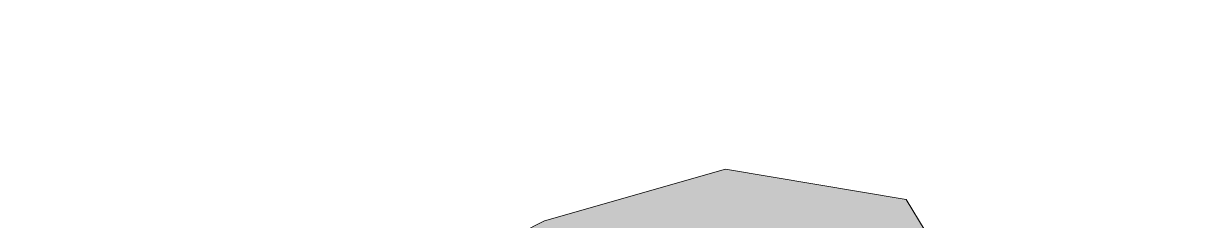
# Model space of a CAD drawing. Extents: x 0 to 1501, y 0 to 1747.
# Drawn here: x 97.573 to 102.514, y 1728.441 to 1729.272 of the extents above; entities that cross this region are included whole.
import ezdxf

# ---------------------------------------------------------------- set-up
doc = ezdxf.new("R2010")
doc.units = 0
doc.layers.get('0').update_dxf_attribs({"lineweight": 0})

msp = doc.modelspace()

# ---------------------------------------------------------------- hatches: boundary and pattern name
at = {"true_color": 0x6b6b6b}
h = msp.add_hatch(color=256, dxfattribs=at)
h.dxf.hatch_style = 1
h.paths.add_polyline_path([(94.146, 1725.3565), (94.9162, 1725.4413), (95.7088, 1725.4823), (96.4974, 1725.5712), (97.2725, 1725.7411), (98.0312, 1725.9737), (98.7495, 1726.3092), (98.8096, 1726.8181), (98.5264, 1727.5104), (99.0612, 1728.0808), (99.7682, 1728.4392), (100.5293, 1728.6575), (101.2906, 1728.5298), (101.6915, 1727.8687), (101.9689, 1727.5443), (102.748, 1727.695), (103.5183, 1727.8864), (104.2811, 1728.1061), (105.0383, 1728.3442), (105.7942, 1728.5864), (106.5505, 1728.8274), (107.3082, 1729.0641), (108.0499, 1729.2722), (108.2046, 1728.5797), (107.5882, 1728.0986), (106.8016, 1728.0807), (106.0175, 1727.9849), (105.4833, 1727.4591), (105.424, 1726.6703), (105.5027, 1725.8808), (105.6418, 1725.0994), (105.8179, 1724.3255), (106.0221, 1723.5585), (105.5691, 1723.2365), (104.7843, 1723.1175), (104.0017, 1722.9847), (103.2213, 1722.8398), (102.4431, 1722.683), (101.6678, 1722.513), (100.8966, 1722.3252), (100.1478, 1722.0651), (99.596, 1721.5315), (99.9821, 1720.9328), (100.2288, 1720.221), (99.7417, 1719.6144), (99.0411, 1719.2454), (98.2735, 1719.05), (97.4844, 1718.9848), (96.7676, 1719.296), (96.5764, 1720.0036), (97.0944, 1720.5893), (97.3239, 1721.241), (96.6393, 1721.6111), (95.8518, 1721.702), (95.0582, 1721.7006), (94.266, 1721.6508), (93.4765, 1721.5692), (92.69, 1721.4628), (92.2011, 1721.7642), (92.1285, 1722.5525), (92.1757, 1723.3443), (92.3942, 1724.1052), (92.7238, 1724.8265), (93.371, 1725.1913), (94.146, 1725.3565)])

# ---------------------------------------------------------------- linework, layer by layer
msp.add_lwpolyline([(94.146, 1725.3565), (94.9162, 1725.4413), (95.7088, 1725.4823), (96.4974, 1725.5712), (97.2725, 1725.7411), (98.0312, 1725.9737), (98.7495, 1726.3092), (98.8096, 1726.8181), (98.5264, 1727.5104), (99.0612, 1728.0808), (99.7682, 1728.4392), (100.5293, 1728.6575), (101.2906, 1728.5298), (101.6915, 1727.8687), (101.9689, 1727.5443), (102.748, 1727.695)], dxfattribs=at)

doc.saveas('drawing.dxf')
